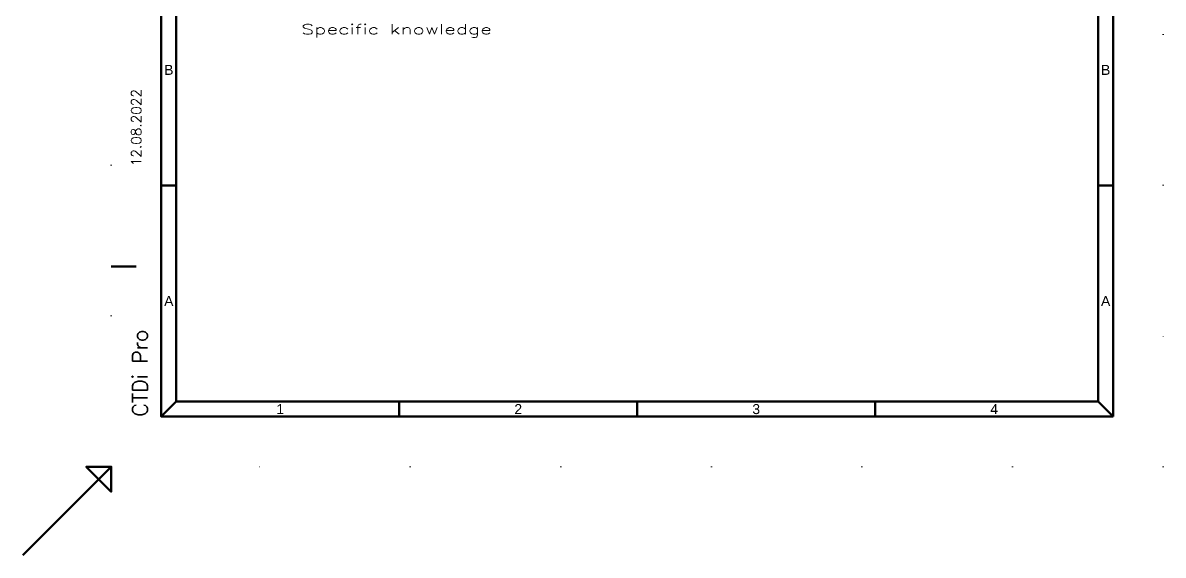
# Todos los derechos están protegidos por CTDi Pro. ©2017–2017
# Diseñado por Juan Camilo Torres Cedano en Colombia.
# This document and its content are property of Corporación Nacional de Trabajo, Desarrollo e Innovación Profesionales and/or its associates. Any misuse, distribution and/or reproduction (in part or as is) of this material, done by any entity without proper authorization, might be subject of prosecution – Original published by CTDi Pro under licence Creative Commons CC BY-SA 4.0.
# Paper-space layout 'Perfil PRO' of a CAD drawing. Extents: x -110 to 203, y -28 to 440.
# Drawn here: x -24.5 to 203.4, y -27.7 to 78.6 of the extents above; entities that cross this region are included whole.
import ezdxf
from ezdxf.enums import TextEntityAlignment as Align

# ---------------------------------------------------------------- set-up
doc = ezdxf.new("R2010")
doc.units = 0
doc.linetypes.add('ACAD_ISO07W100', pattern=[3, 0, -3])
doc.layers.add('G-Title_elements', color=7, linetype='Continuous', lineweight=50, true_color=0x323232)
doc.styles.add('CTDi Roman', font='romans.shx')
doc.styles.add('T1-100', font='Arial.ttf', dxfattribs={"height": 2})

psp = doc.layouts.new('Perfil PRO')

# ---------------------------------------------------------------- linework, layer by layer
at = {"layer": 'G-Title_elements'}
for p, q in [((3.199, 46.16), (6.199, 46.16)), ((190.449, 46.16), (193.449, 46.16)), ((-6.801, 29.994), (-1.801, 29.994)), ((3.199, -0.006), (6.199, 2.994)), ((50.762, 2.994), (50.762, -0.006)), ((98.324, 2.994), (98.324, -0.006)), ((145.887, 2.994), (145.887, -0.006)), ((190.449, 2.994), (193.449, -0.006))]:
    psp.add_line(p, q, dxfattribs=at)
at = {"layer": 'G-Title_elements', "color": 254, "linetype": 'ACAD_ISO07W100', "lineweight": 0, "ltscale": 10}
psp.add_lwpolyline([(203.449, -10.006), (-6.801, -10.006), (-6.801, 286.994), (203.449, 286.994)], close=True, dxfattribs=at)
at = {"layer": 'G-Title_elements'}
for points in [[(193.449, -0.006), (3.199, -0.006), (3.199, 276.994), (193.449, 276.994)], [(190.449, 2.994), (6.199, 2.994), (6.199, 273.994), (190.449, 273.994)], [(-24.478, -27.684), (-6.801, -10.006), (-6.801, -15.006), (-11.801, -10.006), (-6.801, -10.006)]]:
    psp.add_lwpolyline(points, close=True, dxfattribs=at)

# ---------------------------------------------------------------- texts
at = {"layer": 'G-Title_elements', "color": 8, "lineweight": 25, "true_color": 0x808080, "style": 'CTDi Roman', "width": 1.5}
psp.add_text('Specific knowledge', height=2, dxfattribs=at).set_placement((31.199, 76.35))
at = {"layer": 'G-Title_elements', "style": 'T1-100'}
for s, p in [('B', (4.699, 69.244)), ('B', (191.949, 69.244)), ('A', (4.699, 23.077)), ('A', (191.949, 23.077)), ('1', (26.981, 1.494)), ('2', (74.543, 1.494)), ('3', (122.106, 1.494)), ('4', (169.668, 1.494))]:
    psp.add_text(s, height=2, dxfattribs=at).set_placement(p, align=Align.MIDDLE_CENTER)
at = {"layer": 'G-Title_elements', "color": 0, "lineweight": 25, "insert": (-1.801, 49.994), "char_height": 2, "width": 54.14329, "attachment_point": 4, "rotation": 90, "style": 'CTDi Roman'}
psp.add_mtext('12.08.2022', dxfattribs=at)
at = {"layer": 'G-Title_elements', "color": 0, "insert": (-2.551, -0.006), "char_height": 3, "width": 30, "attachment_point": 1, "rotation": 90, "style": 'CTDi Roman'}
psp.add_mtext('CTDi Pro', dxfattribs=at)

doc.saveas('drawing.dxf')
